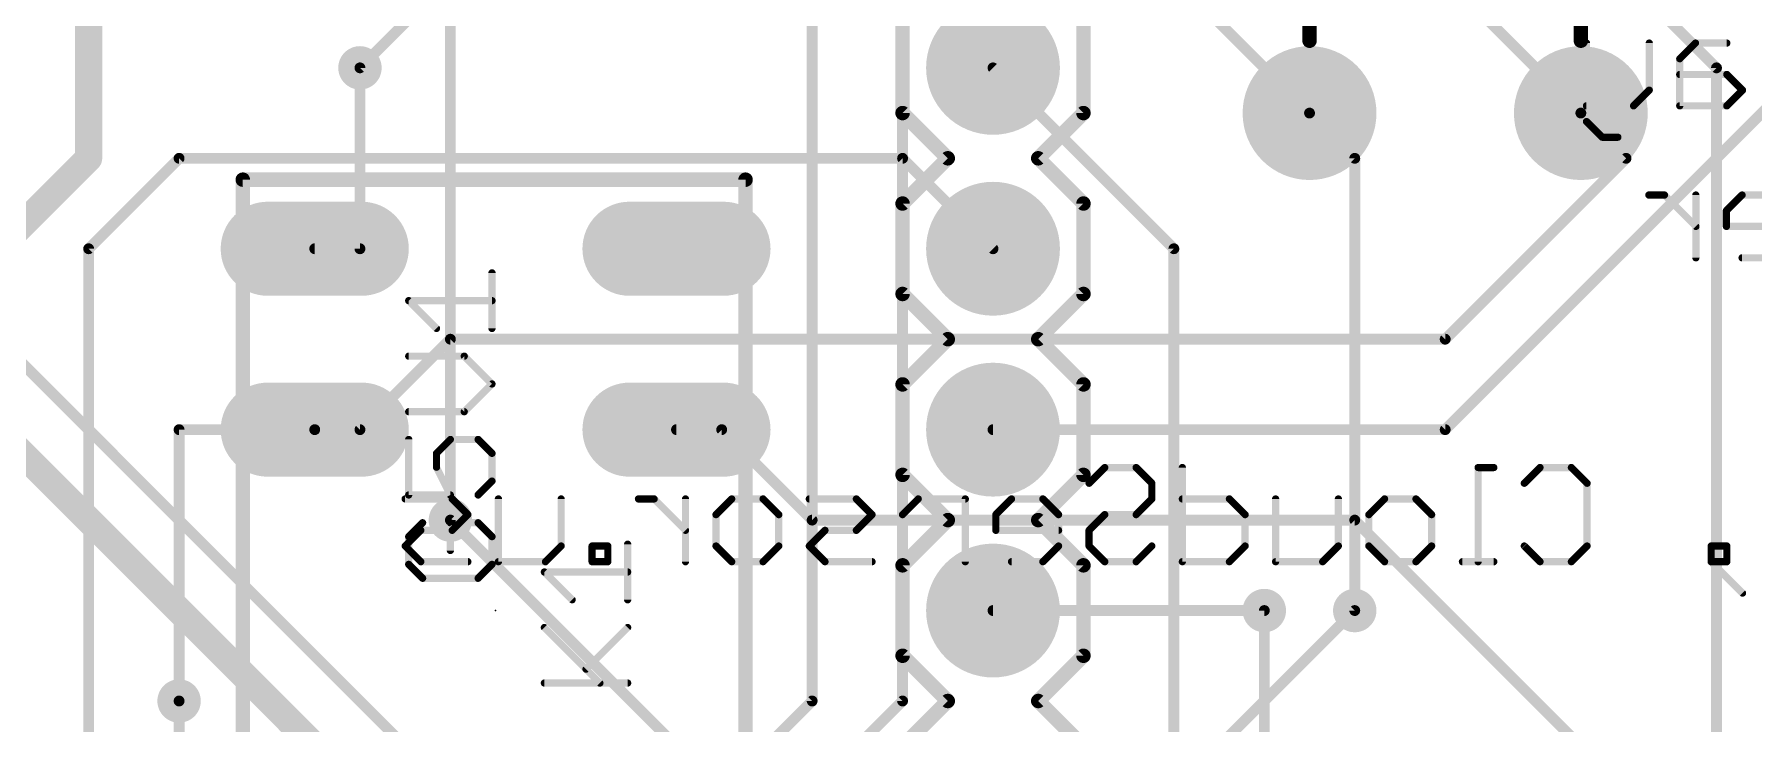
# Model space of a CAD drawing. Extents: x -6 to 117, y 1 to 54.
# Drawn here: x 6.86 to 31, y 25.08 to 34.76 of the extents above; entities that cross this region are included whole.
import ezdxf

# ---------------------------------------------------------------- set-up
doc = ezdxf.new("R2010")
doc.units = 0
for name, color, linetype in [('1', 14, 'CONTINUOUS'), ('16', 174, 'CONTINUOUS'), ('17', 94, 'CONTINUOUS'), ('18', 94, 'CONTINUOUS'), ('21', 251, 'CONTINUOUS'), ('23', 178, 'CONTINUOUS'), ('25', 251, 'CONTINUOUS'), ('26', 251, 'CONTINUOUS'), ('27', 251, 'CONTINUOUS'), ('51', 251, 'CONTINUOUS')]:
    doc.layers.add(name, color=color, linetype=linetype)

# ---------------------------------------------------------------- blocks, each defined once
blk = doc.blocks.new('RECT')
blk.add_solid([(-0.5, -0.5), (0.5, -0.5), (-0.5, 0.5), (0.5, 0.5)])
blk = doc.blocks.new('ROUNDP')
at = {"const_width": 0.5}
blk.add_lwpolyline([(0, -0.25, 1), (0, 0.25, 1), (0, -0.25)], format="xyb", dxfattribs=at)
blk = doc.blocks.new('LONGP100')
at = {"const_width": 1}
blk.add_lwpolyline([(-0.5, 0), (0.5, 0)], dxfattribs=at)
at = {"const_width": 0.5}
for points in [[(-0.5, 0.25, 1), (-0.5, -0.25)], [(0.5, -0.25, 1), (0.5, 0.25)]]:
    blk.add_lwpolyline(points, format="xyb", dxfattribs=at)
blk = doc.blocks.new('ROUNDV')
at = {"const_width": 0.5}
blk.add_lwpolyline([(0, -0.25, 1), (0, 0.25, 1), (0, -0.25)], format="xyb", dxfattribs=at)

msp = doc.modelspace()

# ---------------------------------------------------------------- linework, layer by layer
at = {"layer": '1'}
for points, const_width in [([(12.7, 27.94), (12.7, 40.64)], 0.1524), ([(19.05, 40.64), (19.05, 25.4)], 0.1524), ([(17.78, 25.4), (17.78, 38.1)], 0.1524), ([(30.48, 34.29), (27.94, 36.83)], 0.1524), ([(24.765, 33.655), (22.86, 35.56)], 0.1524), ([(28.575, 33.655), (26.67, 35.56)], 0.1524), ([(11.43, 34.29), (11.43, 31.75)], 0.1524), ([(22.86, 31.75), (20.32, 34.29)], 0.1524), ([(30.48, 19.05), (30.48, 34.29)], 0.1524), ([(25.4, 33.02), (24.765, 33.655)], 0.1524), ([(25.4, 33.02), (25.4, 26.67)], 0.1524), ([(11.43, 31.75), (10.795, 31.75)], 0.1524), ([(22.86, 22.86), (22.86, 31.75)], 0.1524), ([(5.08, 30.48), (12.7, 22.86)], 0.381), ([(13.97, 22.86), (6.35, 30.48)], 0.1524), ([(24.13, 12.7), (24.13, 26.67)], 0.1524), ([(8.89, 25.4), (8.89, 16.51)], 0.1524), ([(16.51, 24.13), (17.78, 25.4)], 0.1524), ([(19.05, 25.4), (17.78, 24.13)], 0.1524)]:
    msp.add_lwpolyline(points, dxfattribs=dict(at, const_width=const_width))
at = {"layer": '1', "const_width": 0.0762}
for points in [[(11.4681, 34.29, 1), (11.3919, 34.29)], [(20.3469, 34.3169, 1), (20.2931, 34.2631)], [(30.5181, 34.29, 1), (30.4419, 34.29)], [(30.4531, 34.2631, 1), (30.5069, 34.3169)], [(24.7919, 33.6819, 1), (24.7381, 33.6281)], [(24.7381, 33.6281, 1), (24.7919, 33.6819)], [(28.5481, 33.6281, 1), (28.6019, 33.6819)], [(25.4381, 33.02, 1), (25.3619, 33.02)], [(25.3731, 32.9931, 1), (25.4269, 33.0469)], [(10.795, 31.7881, 1), (10.795, 31.7119)], [(11.3919, 31.75, 1), (11.4681, 31.75)], [(11.43, 31.7119, 1), (11.43, 31.7881)], [(22.8981, 31.75, 1), (22.8219, 31.75)], [(22.8331, 31.7231, 1), (22.8869, 31.7769)], [(12.6619, 27.94, 1), (12.7381, 27.94)], [(24.1681, 26.67, 1), (24.0919, 26.67)], [(25.3619, 26.67, 1), (25.4381, 26.67)], [(8.9281, 25.4, 1), (8.8519, 25.4)], [(17.7419, 25.4, 1), (17.8181, 25.4)], [(17.8069, 25.3731, 1), (17.7531, 25.4269)], [(19.0119, 25.4, 1), (19.0881, 25.4)], [(19.0769, 25.3731, 1), (19.0231, 25.4269)]]:
    msp.add_lwpolyline(points, format="xyb", dxfattribs=at)
at = {"layer": '16'}
for points, const_width in [([(39.37, 41.91), (26.67, 29.21)], 0.1524), ([(15.24, 38.1), (11.43, 34.29)], 0.1524), ([(7.62, 33.02), (7.62, 35.56)], 0.381), ([(29.21, 33.02), (28.575, 33.655)], 0.1524), ([(6.35, 31.75), (7.62, 33.02)], 0.381), ([(7.62, 31.75), (8.89, 33.02)], 0.1524), ([(8.89, 33.02), (19.05, 33.02)], 0.1524), ([(19.05, 33.02), (20.32, 31.75)], 0.1524), ([(29.21, 33.02), (26.67, 30.48)], 0.1524), ([(7.62, 19.05), (7.62, 31.75)], 0.1524), ([(12.7, 30.48), (11.43, 29.21)], 0.1524), ([(26.67, 30.48), (12.7, 30.48)], 0.1524), ([(8.89, 29.21), (8.89, 25.4)], 0.1524), ([(10.795, 29.21), (8.89, 29.21)], 0.1524), ([(11.43, 29.21), (10.795, 29.21)], 0.1524), ([(16.51, 29.21), (15.875, 29.21)], 0.1524), ([(17.78, 27.94), (16.51, 29.21)], 0.1524), ([(26.67, 29.21), (20.32, 29.21)], 0.1524), ([(19.05, 21.59), (12.7, 27.94)], 0.1524), ([(25.4, 27.94), (17.78, 27.94)], 0.1524), ([(29.21, 24.13), (25.4, 27.94)], 0.1524), ([(24.13, 26.67), (20.32, 26.67)], 0.1524), ([(25.4, 26.67), (21.59, 22.86)], 0.1524)]:
    msp.add_lwpolyline(points, dxfattribs=dict(at, const_width=const_width))
for points, const_width in [([(11.4031, 34.3169, 1), (11.4569, 34.2631)], 0.0762), ([(28.6019, 33.6819, 1), (28.5481, 33.6281)], 0.0762), ([(7.5248, 33.02, 1), (7.7153, 33.02)], 0.1905), ([(7.6874, 32.9526, 1), (7.5526, 33.0874)], 0.1905), ([(8.89, 33.0581, 1), (8.89, 32.9819)], 0.0762), ([(8.9169, 32.9931, 1), (8.8631, 33.0469)], 0.0762), ([(19.0769, 33.0469, 1), (19.0231, 32.9931)], 0.0762), ([(19.05, 32.9819, 1), (19.05, 33.0581)], 0.0762), ([(29.2369, 32.9931, 1), (29.1831, 33.0469)], 0.0762), ([(29.1831, 32.9931, 1), (29.2369, 33.0469)], 0.0762), ([(7.6581, 31.75, 1), (7.5819, 31.75)], 0.0762), ([(7.5931, 31.7769, 1), (7.6469, 31.7231)], 0.0762), ([(20.2931, 31.7231, 1), (20.3469, 31.7769)], 0.0762), ([(12.7, 30.5181, 1), (12.7, 30.4419)], 0.0762), ([(12.7269, 30.4531, 1), (12.6731, 30.5069)], 0.0762), ([(26.6431, 30.5069, 1), (26.6969, 30.4531)], 0.0762), ([(26.67, 30.4419, 1), (26.67, 30.5181)], 0.0762), ([(8.9281, 29.21, 1), (8.8519, 29.21)], 0.0762), ([(8.89, 29.2481, 1), (8.89, 29.1719)], 0.0762), ([(10.795, 29.2481, 1), (10.795, 29.1719)], 0.0762), ([(10.795, 29.1719, 1), (10.795, 29.2481)], 0.0762), ([(11.4031, 29.2369, 1), (11.4569, 29.1831)], 0.0762), ([(11.43, 29.1719, 1), (11.43, 29.2481)], 0.0762), ([(15.875, 29.2481, 1), (15.875, 29.1719)], 0.0762), ([(16.5369, 29.2369, 1), (16.4831, 29.1831)], 0.0762), ([(16.51, 29.1719, 1), (16.51, 29.2481)], 0.0762), ([(20.32, 29.2481, 1), (20.32, 29.1719)], 0.0762), ([(26.6431, 29.2369, 1), (26.6969, 29.1831)], 0.0762), ([(26.67, 29.1719, 1), (26.67, 29.2481)], 0.0762), ([(12.7269, 27.9669, 1), (12.6731, 27.9131)], 0.0762), ([(17.78, 27.9781, 1), (17.78, 27.9019)], 0.0762), ([(25.4269, 27.9669, 1), (25.3731, 27.9131)], 0.0762), ([(25.4, 27.9019, 1), (25.4, 27.9781)], 0.0762), ([(17.7531, 27.9131, 1), (17.8069, 27.9669)], 0.0762), ([(20.32, 26.7081, 1), (20.32, 26.6319)], 0.0762), ([(24.13, 26.6319, 1), (24.13, 26.7081)], 0.0762), ([(25.4269, 26.6431, 1), (25.3731, 26.6969)], 0.0762), ([(8.8519, 25.4, 1), (8.9281, 25.4)], 0.0762)]:
    msp.add_lwpolyline(points, format="xyb", dxfattribs=dict(at, const_width=const_width))
at = {"layer": '21', "const_width": 0.2032}
for points in [[(19.05, 33.655), (19.05, 34.925)], [(21.59, 34.925), (21.59, 33.655)], [(24.765, 34.925), (24.765, 34.671)], [(28.575, 34.925), (28.575, 34.671)], [(19.685, 33.02), (19.05, 33.655)], [(21.59, 33.655), (20.955, 33.02)], [(19.05, 32.385), (19.685, 33.02)], [(20.955, 33.02), (21.59, 32.385)], [(9.785, 32.72), (9.785, 20.62)], [(9.785, 32.72), (16.845, 32.72)], [(16.845, 20.62), (16.845, 32.72)], [(19.05, 31.115), (19.05, 32.385)], [(21.59, 32.385), (21.59, 31.115)], [(19.685, 30.48), (19.05, 31.115)], [(21.59, 31.115), (20.955, 30.48)], [(19.05, 29.845), (19.685, 30.48)], [(20.955, 30.48), (21.59, 29.845)], [(19.05, 28.575), (19.05, 29.845)], [(21.59, 29.845), (21.59, 28.575)], [(19.685, 27.94), (19.05, 28.575)], [(21.59, 28.575), (20.955, 27.94)], [(19.685, 27.94), (19.05, 27.305)], [(21.59, 27.305), (20.955, 27.94)], [(19.05, 26.035), (19.05, 27.305)], [(21.59, 27.305), (21.59, 26.035)], [(19.685, 25.4), (19.05, 26.035)], [(21.59, 26.035), (20.955, 25.4)], [(19.685, 25.4), (19.05, 24.765)], [(21.59, 24.765), (20.955, 25.4)]]:
    msp.add_lwpolyline(points, dxfattribs=at)
at = {"layer": '21', "const_width": 0.1016}
for points in [[(24.7142, 34.671, 1), (24.8158, 34.671)], [(28.5242, 34.671, 1), (28.6258, 34.671)], [(19.0859, 33.6909, 1), (19.0141, 33.6191)], [(18.9992, 33.655, 1), (19.1008, 33.655)], [(21.5392, 33.655, 1), (21.6408, 33.655)], [(21.6259, 33.6191, 1), (21.5541, 33.6909)], [(19.7209, 32.9841, 1), (19.6491, 33.0559)], [(19.6491, 32.9841, 1), (19.7209, 33.0559)], [(20.9909, 33.0559, 1), (20.9191, 32.9841)], [(20.9191, 33.0559, 1), (20.9909, 32.9841)], [(9.8358, 32.72, 1), (9.7342, 32.72)], [(9.785, 32.7708, 1), (9.785, 32.6692)], [(16.8958, 32.72, 1), (16.7942, 32.72)], [(16.845, 32.6692, 1), (16.845, 32.7708)], [(19.1008, 32.385, 1), (18.9992, 32.385)], [(19.0141, 32.4209, 1), (19.0859, 32.3491)], [(21.6408, 32.385, 1), (21.5392, 32.385)], [(21.5541, 32.3491, 1), (21.6259, 32.4209)], [(19.0859, 31.1509, 1), (19.0141, 31.0791)], [(18.9992, 31.115, 1), (19.1008, 31.115)], [(21.5392, 31.115, 1), (21.6408, 31.115)], [(21.6259, 31.0791, 1), (21.5541, 31.1509)], [(19.7209, 30.4441, 1), (19.6491, 30.5159)], [(19.6491, 30.4441, 1), (19.7209, 30.5159)], [(20.9909, 30.5159, 1), (20.9191, 30.4441)], [(20.9191, 30.5159, 1), (20.9909, 30.4441)], [(19.1008, 29.845, 1), (18.9992, 29.845)], [(21.6408, 29.845, 1), (21.5392, 29.845)], [(19.0141, 29.8809, 1), (19.0859, 29.8091)], [(21.5541, 29.8091, 1), (21.6259, 29.8809)], [(19.0859, 28.6109, 1), (19.0141, 28.5391)], [(18.9992, 28.575, 1), (19.1008, 28.575)], [(21.5392, 28.575, 1), (21.6408, 28.575)], [(21.6259, 28.5391, 1), (21.5541, 28.6109)], [(19.7209, 27.9041, 1), (19.6491, 27.9759)], [(19.6491, 27.9041, 1), (19.7209, 27.9759)], [(20.9909, 27.9759, 1), (20.9191, 27.9041)], [(20.9191, 27.9759, 1), (20.9909, 27.9041)], [(19.1008, 27.305, 1), (18.9992, 27.305)], [(19.0141, 27.3409, 1), (19.0859, 27.2691)], [(21.6408, 27.305, 1), (21.5392, 27.305)], [(21.5541, 27.2691, 1), (21.6259, 27.3409)], [(19.0859, 26.0709, 1), (19.0141, 25.9991)], [(18.9992, 26.035, 1), (19.1008, 26.035)], [(21.5392, 26.035, 1), (21.6408, 26.035)], [(21.6259, 25.9991, 1), (21.5541, 26.0709)], [(19.7209, 25.3641, 1), (19.6491, 25.4359)], [(19.6491, 25.3641, 1), (19.7209, 25.4359)], [(20.9909, 25.4359, 1), (20.9191, 25.3641)], [(20.9191, 25.4359, 1), (20.9909, 25.3641)]]:
    msp.add_lwpolyline(points, format="xyb", dxfattribs=at)
at = {"layer": '23'}
msp.add_point((13.335, 26.67), dxfattribs=at)
at = {"layer": '25', "const_width": 0.1016}
for points in [[(15.1892, 26.8214), (15.1892, 27.601)], [(14.4096, 26.8214), (14.0198, 27.2112)], [(14.0198, 27.2112), (15.1892, 27.2112)], [(14.7994, 25.652), (14.0198, 26.4316)], [(14.6045, 25.8469), (15.1892, 26.4316)], [(14.0198, 25.652), (15.1892, 25.652)]]:
    msp.add_lwpolyline(points, dxfattribs=at)
at = {"layer": '25', "const_width": 0.0508}
for points in [[(15.2146, 27.601, 1), (15.1638, 27.601)], [(14.0378, 27.2292, 1), (14.0018, 27.1932)], [(14.0198, 27.2366, 1), (14.0198, 27.1858)], [(15.1892, 27.1858, 1), (15.1892, 27.2366)], [(14.3916, 26.8034, 1), (14.4276, 26.8394)], [(15.1638, 26.8214, 1), (15.2146, 26.8214)], [(14.0378, 26.4496, 1), (14.0018, 26.4136)], [(15.2072, 26.4136, 1), (15.1712, 26.4496)], [(14.5865, 25.8649, 1), (14.6225, 25.8289)], [(14.0198, 25.6774, 1), (14.0198, 25.6266)], [(14.7814, 25.634, 1), (14.8174, 25.67)], [(15.1892, 25.6266, 1), (15.1892, 25.6774)]]:
    msp.add_lwpolyline(points, format="xyb", dxfattribs=at)
at = {"layer": '26', "const_width": 0.1016}
for points in [[(28.6543, 34.6379), (28.6543, 33.5363)], [(29.5356, 34.6379), (29.5356, 33.9769)], [(30.1844, 34.6379), (29.964, 34.4176)], [(30.625, 34.6379), (30.1844, 34.6379)], [(29.964, 34.4176), (29.964, 33.7566)], [(30.625, 34.1972), (29.964, 34.1972)], [(30.8453, 33.9769), (30.625, 34.1972)], [(29.3153, 33.7566), (28.6543, 33.7566)], [(29.5356, 33.9769), (29.3153, 33.7566)], [(29.964, 33.7566), (30.625, 33.7566)], [(30.625, 33.7566), (30.8453, 33.9769)], [(28.6543, 33.5363), (28.8746, 33.316)], [(28.8746, 33.316), (29.0949, 33.316)], [(29.7498, 32.5043), (29.5295, 32.5043)], [(30.1905, 32.0636), (29.7498, 32.5043)], [(30.1905, 31.623), (30.1905, 32.5043)], [(30.8392, 32.5043), (30.6189, 32.284)], [(31.2799, 32.5043), (30.8392, 32.5043)], [(30.6189, 32.284), (30.6189, 32.0636)], [(30.6189, 32.0636), (31.5002, 32.0636)], [(30.8392, 31.623), (31.2799, 31.623)], [(21.6691, 28.4574), (21.8894, 28.6777)], [(21.8894, 28.6777), (22.3301, 28.6777)], [(22.3301, 28.6777), (22.5504, 28.4574)], [(22.5504, 28.4574), (22.5504, 28.2371)], [(22.9788, 28.6777), (22.9788, 27.3558)], [(27.3527, 28.6777), (27.1324, 28.6777)], [(27.1324, 28.6777), (27.1324, 27.3558)], [(27.7812, 28.4574), (28.0015, 28.6777)], [(28.0015, 28.6777), (28.4421, 28.6777)], [(28.4421, 28.6777), (28.6624, 28.4574)], [(28.6624, 28.4574), (28.6624, 27.5761)], [(12.7254, 28.2371), (12.0645, 28.2371)], [(12.9457, 28.0168), (12.7254, 28.2371)], [(13.3742, 27.3558), (13.3742, 28.2371)], [(14.2555, 28.2371), (14.2555, 27.5761)], [(15.5611, 28.2371), (15.3408, 28.2371)], [(16.0018, 27.7964), (15.5611, 28.2371)], [(16.0018, 27.3558), (16.0018, 28.2371)], [(16.4302, 28.0168), (16.6505, 28.2371)], [(16.6505, 28.2371), (17.0912, 28.2371)], [(17.0912, 28.2371), (17.3115, 28.0168)], [(18.4009, 28.2371), (17.7399, 28.2371)], [(18.6212, 28.0168), (18.4009, 28.2371)], [(19.27, 28.2371), (19.0497, 28.0168)], [(19.9309, 28.2371), (19.27, 28.2371)], [(19.9309, 27.3558), (19.9309, 28.2371)], [(20.5797, 28.2371), (20.3594, 28.0168)], [(21.0203, 28.2371), (20.5797, 28.2371)], [(21.2407, 28.0168), (21.0203, 28.2371)], [(22.5504, 28.2371), (22.3301, 28.0168)], [(23.6398, 28.2371), (22.9788, 28.2371)], [(23.8601, 28.0168), (23.6398, 28.2371)], [(24.2886, 27.3558), (24.2886, 28.2371)], [(25.1698, 28.2371), (25.1698, 27.5761)], [(25.5983, 28.0168), (25.8186, 28.2371)], [(25.8186, 28.2371), (26.2592, 28.2371)], [(26.2592, 28.2371), (26.4796, 28.0168)], [(12.7254, 27.7964), (12.9457, 28.0168)], [(16.4302, 27.5761), (16.4302, 28.0168)], [(17.3115, 28.0168), (17.3115, 27.5761)], [(18.4009, 27.7964), (18.6212, 28.0168)], [(19.0497, 28.0168), (19.0497, 27.3558)], [(20.3594, 28.0168), (20.3594, 27.7964)], [(21.2407, 27.5761), (21.2407, 28.0168)], [(21.8894, 28.0168), (21.6691, 27.7964)], [(22.3301, 28.0168), (21.8894, 28.0168)], [(23.8601, 27.5761), (23.8601, 28.0168)], [(25.5983, 27.5761), (25.5983, 28.0168)], [(26.4796, 28.0168), (26.4796, 27.5761)], [(12.0645, 27.5761), (12.2848, 27.7964)], [(12.2848, 27.7964), (12.7254, 27.7964)], [(17.7399, 27.5761), (17.9603, 27.7964)], [(17.9603, 27.7964), (18.4009, 27.7964)], [(20.3594, 27.7964), (21.2407, 27.7964)], [(21.6691, 27.7964), (21.6691, 27.5761)], [(12.2848, 27.3558), (12.0645, 27.5761)], [(14.2555, 27.5761), (14.0351, 27.3558)], [(14.9103, 27.5761), (14.69, 27.5761)], [(14.69, 27.5761), (14.69, 27.3558)], [(14.9103, 27.3558), (14.9103, 27.5761)], [(16.6505, 27.3558), (16.4302, 27.5761)], [(17.3115, 27.5761), (17.0912, 27.3558)], [(17.9603, 27.3558), (17.7399, 27.5761)], [(21.0203, 27.3558), (21.2407, 27.5761)], [(21.6691, 27.5761), (21.8894, 27.3558)], [(22.3301, 27.3558), (22.5504, 27.5761)], [(23.6398, 27.3558), (23.8601, 27.5761)], [(25.1698, 27.5761), (24.9495, 27.3558)], [(25.8186, 27.3558), (25.5983, 27.5761)], [(26.4796, 27.5761), (26.2592, 27.3558)], [(28.0015, 27.3558), (27.7812, 27.5761)], [(28.6624, 27.5761), (28.4421, 27.3558)], [(30.4047, 27.3558), (30.4047, 27.5761)], [(30.4047, 27.5761), (30.625, 27.5761)], [(30.625, 27.5761), (30.625, 27.3558)], [(12.9457, 27.3558), (12.2848, 27.3558)], [(14.0351, 27.3558), (13.3742, 27.3558)], [(14.69, 27.3558), (14.9103, 27.3558)], [(17.0912, 27.3558), (16.6505, 27.3558)], [(18.6212, 27.3558), (17.9603, 27.3558)], [(20.5797, 27.3558), (21.0203, 27.3558)], [(21.8894, 27.3558), (22.3301, 27.3558)], [(22.9788, 27.3558), (23.6398, 27.3558)], [(24.9495, 27.3558), (24.2886, 27.3558)], [(26.2592, 27.3558), (25.8186, 27.3558)], [(27.3527, 27.3558), (26.9121, 27.3558)], [(28.4421, 27.3558), (28.0015, 27.3558)], [(30.8453, 26.9152), (30.4047, 27.3558)], [(30.625, 27.3558), (30.4047, 27.3558)]]:
    msp.add_lwpolyline(points, dxfattribs=at)
at = {"layer": '26', "const_width": 0.0508}
for points in [[(28.6797, 34.6379, 1), (28.6289, 34.6379)], [(29.561, 34.6379, 1), (29.5102, 34.6379)], [(30.1844, 34.6633, 1), (30.1844, 34.6125)], [(30.2023, 34.6199, 1), (30.1664, 34.6558)], [(30.625, 34.6125, 1), (30.625, 34.6633)], [(29.9894, 34.4176, 1), (29.9386, 34.4176)], [(29.9461, 34.4355, 1), (29.982, 34.3996)], [(29.964, 34.2226, 1), (29.964, 34.1718)], [(30.643, 34.2152, 1), (30.607, 34.1793)], [(30.625, 34.1718, 1), (30.625, 34.2226)], [(28.6543, 33.782, 1), (28.6543, 33.7312)], [(29.3153, 33.7312, 1), (29.3153, 33.782)], [(29.5102, 33.9769, 1), (29.561, 33.9769)], [(29.5535, 33.959, 1), (29.5176, 33.9949)], [(29.964, 33.782, 1), (29.964, 33.7312)], [(30.625, 33.7312, 1), (30.625, 33.782)], [(30.8633, 33.959, 1), (30.8274, 33.9949)], [(30.8274, 33.959, 1), (30.8633, 33.9949)], [(28.6723, 33.5542, 1), (28.6363, 33.5183)], [(28.6289, 33.5363, 1), (28.6797, 33.5363)], [(29.2973, 33.7746, 1), (29.3332, 33.7386)], [(29.9386, 33.7566, 1), (29.9894, 33.7566)], [(30.607, 33.7746, 1), (30.643, 33.7386)], [(28.8746, 33.3414, 1), (28.8746, 33.2906)], [(28.8567, 33.298, 1), (28.8926, 33.3339)], [(29.0949, 33.2906, 1), (29.0949, 33.3414)], [(29.5295, 32.5297, 1), (29.5295, 32.4789)], [(29.7678, 32.5222, 1), (29.7318, 32.4863)], [(29.7498, 32.4789, 1), (29.7498, 32.5297)], [(30.2159, 32.5043, 1), (30.1651, 32.5043)], [(30.8392, 32.5297, 1), (30.8392, 32.4789)], [(30.8572, 32.4863, 1), (30.8213, 32.5222)], [(30.6443, 32.284, 1), (30.5935, 32.284)], [(30.6009, 32.3019, 1), (30.6369, 32.266)], [(30.6189, 32.089, 1), (30.6189, 32.0382)], [(30.1725, 32.0457, 1), (30.2084, 32.0816)], [(30.5935, 32.0636, 1), (30.6443, 32.0636)], [(30.1651, 31.623, 1), (30.2159, 31.623)], [(30.8392, 31.6484, 1), (30.8392, 31.5976)], [(21.6511, 28.4754, 1), (21.6871, 28.4394)], [(21.8894, 28.7031, 1), (21.8894, 28.6523)], [(21.9074, 28.6598, 1), (21.8715, 28.6957)], [(22.348, 28.6957, 1), (22.3121, 28.6598)], [(22.3301, 28.6523, 1), (22.3301, 28.7031)], [(22.5758, 28.4574, 1), (22.525, 28.4574)], [(22.5324, 28.4394, 1), (22.5683, 28.4754)], [(23.0042, 28.6777, 1), (22.9534, 28.6777)], [(27.1324, 28.7031, 1), (27.1324, 28.6523)], [(27.1578, 28.6777, 1), (27.107, 28.6777)], [(27.3527, 28.6523, 1), (27.3527, 28.7031)], [(27.7632, 28.4754, 1), (27.7991, 28.4394)], [(28.0015, 28.7031, 1), (28.0015, 28.6523)], [(28.0194, 28.6598, 1), (27.9835, 28.6957)], [(28.4601, 28.6957, 1), (28.4242, 28.6598)], [(28.4421, 28.6523, 1), (28.4421, 28.7031)], [(28.6878, 28.4574, 1), (28.637, 28.4574)], [(28.6445, 28.4394, 1), (28.6804, 28.4754)], [(12.0645, 28.2625, 1), (12.0645, 28.2117)], [(12.7434, 28.255, 1), (12.7075, 28.2191)], [(12.7254, 28.2117, 1), (12.7254, 28.2625)], [(13.3996, 28.2371, 1), (13.3488, 28.2371)], [(14.2809, 28.2371, 1), (14.2301, 28.2371)], [(15.3408, 28.2625, 1), (15.3408, 28.2117)], [(15.5791, 28.255, 1), (15.5432, 28.2191)], [(15.5611, 28.2117, 1), (15.5611, 28.2625)], [(16.0272, 28.2371, 1), (15.9764, 28.2371)], [(16.6505, 28.2625, 1), (16.6505, 28.2117)], [(16.6685, 28.2191, 1), (16.6326, 28.255)], [(17.1091, 28.255, 1), (17.0732, 28.2191)], [(17.0912, 28.2117, 1), (17.0912, 28.2625)], [(17.7399, 28.2625, 1), (17.7399, 28.2117)], [(18.4189, 28.255, 1), (18.3829, 28.2191)], [(18.4009, 28.2117, 1), (18.4009, 28.2625)], [(19.27, 28.2625, 1), (19.27, 28.2117)], [(19.2879, 28.2191, 1), (19.252, 28.255)], [(19.9563, 28.2371, 1), (19.9055, 28.2371)], [(19.9309, 28.2117, 1), (19.9309, 28.2625)], [(20.5797, 28.2625, 1), (20.5797, 28.2117)], [(20.5977, 28.2191, 1), (20.5617, 28.255)], [(21.0383, 28.255, 1), (21.0024, 28.2191)], [(21.0203, 28.2117, 1), (21.0203, 28.2625)], [(22.525, 28.2371, 1), (22.5758, 28.2371)], [(22.5683, 28.2191, 1), (22.5324, 28.255)], [(22.9788, 28.2625, 1), (22.9788, 28.2117)], [(23.6578, 28.255, 1), (23.6218, 28.2191)], [(23.6398, 28.2117, 1), (23.6398, 28.2625)], [(24.314, 28.2371, 1), (24.2632, 28.2371)], [(25.1952, 28.2371, 1), (25.1444, 28.2371)], [(25.8186, 28.2625, 1), (25.8186, 28.2117)], [(25.8366, 28.2191, 1), (25.8006, 28.255)], [(26.2772, 28.255, 1), (26.2413, 28.2191)], [(26.2592, 28.2117, 1), (26.2592, 28.2625)], [(12.9637, 27.9988, 1), (12.9278, 28.0347)], [(12.9278, 27.9988, 1), (12.9637, 28.0347)], [(16.4556, 28.0168, 1), (16.4048, 28.0168)], [(16.4122, 28.0347, 1), (16.4482, 27.9988)], [(17.3369, 28.0168, 1), (17.2861, 28.0168)], [(17.2935, 27.9988, 1), (17.3294, 28.0347)], [(18.6392, 27.9988, 1), (18.6033, 28.0347)], [(18.6033, 27.9988, 1), (18.6392, 28.0347)], [(19.0751, 28.0168, 1), (19.0243, 28.0168)], [(19.0317, 28.0347, 1), (19.0676, 27.9988)], [(20.3848, 28.0168, 1), (20.334, 28.0168)], [(20.3414, 28.0347, 1), (20.3773, 27.9988)], [(21.2661, 28.0168, 1), (21.2153, 28.0168)], [(21.2227, 27.9988, 1), (21.2586, 28.0347)], [(21.8894, 28.0422, 1), (21.8894, 27.9914)], [(21.9074, 27.9988, 1), (21.8715, 28.0347)], [(22.3121, 28.0347, 1), (22.348, 27.9988)], [(22.3301, 27.9914, 1), (22.3301, 28.0422)], [(23.8855, 28.0168, 1), (23.8347, 28.0168)], [(23.8422, 27.9988, 1), (23.8781, 28.0347)], [(25.6237, 28.0168, 1), (25.5729, 28.0168)], [(25.5803, 28.0347, 1), (25.6162, 27.9988)], [(26.505, 28.0168, 1), (26.4542, 28.0168)], [(26.4616, 27.9988, 1), (26.4975, 28.0347)], [(12.2848, 27.8218, 1), (12.2848, 27.771)], [(12.3027, 27.7785, 1), (12.2668, 27.8144)], [(12.7075, 27.8144, 1), (12.7434, 27.7785)], [(12.7254, 27.771, 1), (12.7254, 27.8218)], [(15.9838, 27.7785, 1), (16.0197, 27.8144)], [(17.9603, 27.8218, 1), (17.9603, 27.771)], [(17.9782, 27.7785, 1), (17.9423, 27.8144)], [(18.3829, 27.8144, 1), (18.4189, 27.7785)], [(18.4009, 27.771, 1), (18.4009, 27.8218)], [(20.3594, 27.8218, 1), (20.3594, 27.771)], [(20.334, 27.7964, 1), (20.3848, 27.7964)], [(21.2407, 27.771, 1), (21.2407, 27.8218)], [(21.6945, 27.7964, 1), (21.6437, 27.7964)], [(21.6511, 27.8144, 1), (21.6871, 27.7785)], [(12.0824, 27.5941, 1), (12.0465, 27.5582)], [(12.0465, 27.5941, 1), (12.0824, 27.5582)], [(14.2301, 27.5761, 1), (14.2809, 27.5761)], [(14.2734, 27.5582, 1), (14.2375, 27.5941)], [(14.69, 27.6015, 1), (14.69, 27.5507)], [(14.7154, 27.5761, 1), (14.6646, 27.5761)], [(14.9357, 27.5761, 1), (14.8849, 27.5761)], [(14.9103, 27.5507, 1), (14.9103, 27.6015)], [(16.4482, 27.5941, 1), (16.4122, 27.5582)], [(16.4048, 27.5761, 1), (16.4556, 27.5761)], [(17.2861, 27.5761, 1), (17.3369, 27.5761)], [(17.3294, 27.5582, 1), (17.2935, 27.5941)], [(17.7579, 27.5941, 1), (17.722, 27.5582)], [(17.722, 27.5941, 1), (17.7579, 27.5582)], [(21.2153, 27.5761, 1), (21.2661, 27.5761)], [(21.2586, 27.5582, 1), (21.2227, 27.5941)], [(21.6871, 27.5941, 1), (21.6511, 27.5582)], [(21.6437, 27.5761, 1), (21.6945, 27.5761)], [(22.5683, 27.5582, 1), (22.5324, 27.5941)], [(23.8347, 27.5761, 1), (23.8855, 27.5761)], [(23.8781, 27.5582, 1), (23.8422, 27.5941)], [(25.1444, 27.5761, 1), (25.1952, 27.5761)], [(25.1878, 27.5582, 1), (25.1519, 27.5941)], [(25.6162, 27.5941, 1), (25.5803, 27.5582)], [(25.5729, 27.5761, 1), (25.6237, 27.5761)], [(26.4542, 27.5761, 1), (26.505, 27.5761)], [(26.4975, 27.5582, 1), (26.4616, 27.5941)], [(27.7991, 27.5941, 1), (27.7632, 27.5582)], [(28.637, 27.5761, 1), (28.6878, 27.5761)], [(28.6804, 27.5582, 1), (28.6445, 27.5941)], [(30.4301, 27.5761, 1), (30.3793, 27.5761)], [(30.4047, 27.6015, 1), (30.4047, 27.5507)], [(30.6504, 27.5761, 1), (30.5996, 27.5761)], [(30.625, 27.5507, 1), (30.625, 27.6015)], [(12.2848, 27.3812, 1), (12.2848, 27.3304)], [(12.2668, 27.3378, 1), (12.3027, 27.3738)], [(12.9457, 27.3304, 1), (12.9457, 27.3812)], [(13.3742, 27.3812, 1), (13.3742, 27.3304)], [(13.3488, 27.3558, 1), (13.3996, 27.3558)], [(14.0172, 27.3738, 1), (14.0531, 27.3378)], [(14.0351, 27.3304, 1), (14.0351, 27.3812)], [(14.69, 27.3812, 1), (14.69, 27.3304)], [(14.6646, 27.3558, 1), (14.7154, 27.3558)], [(14.8849, 27.3558, 1), (14.9357, 27.3558)], [(14.9103, 27.3304, 1), (14.9103, 27.3812)], [(15.9764, 27.3558, 1), (16.0272, 27.3558)], [(16.6505, 27.3812, 1), (16.6505, 27.3304)], [(16.6326, 27.3378, 1), (16.6685, 27.3738)], [(17.0732, 27.3738, 1), (17.1091, 27.3378)], [(17.0912, 27.3304, 1), (17.0912, 27.3812)], [(17.9603, 27.3812, 1), (17.9603, 27.3304)], [(17.9423, 27.3378, 1), (17.9782, 27.3738)], [(18.6212, 27.3304, 1), (18.6212, 27.3812)], [(19.0243, 27.3558, 1), (19.0751, 27.3558)], [(19.9055, 27.3558, 1), (19.9563, 27.3558)], [(20.5797, 27.3812, 1), (20.5797, 27.3304)], [(21.0024, 27.3738, 1), (21.0383, 27.3378)], [(21.0203, 27.3304, 1), (21.0203, 27.3812)], [(21.8894, 27.3812, 1), (21.8894, 27.3304)], [(21.8715, 27.3378, 1), (21.9074, 27.3738)], [(22.3121, 27.3738, 1), (22.348, 27.3378)], [(22.3301, 27.3304, 1), (22.3301, 27.3812)], [(22.9788, 27.3812, 1), (22.9788, 27.3304)], [(22.9534, 27.3558, 1), (23.0042, 27.3558)], [(23.6218, 27.3738, 1), (23.6578, 27.3378)], [(23.6398, 27.3304, 1), (23.6398, 27.3812)], [(24.2886, 27.3812, 1), (24.2886, 27.3304)], [(24.2632, 27.3558, 1), (24.314, 27.3558)], [(24.9316, 27.3738, 1), (24.9675, 27.3378)], [(24.9495, 27.3304, 1), (24.9495, 27.3812)], [(25.8186, 27.3812, 1), (25.8186, 27.3304)], [(25.8006, 27.3378, 1), (25.8366, 27.3738)], [(26.2413, 27.3738, 1), (26.2772, 27.3378)], [(26.2592, 27.3304, 1), (26.2592, 27.3812)], [(26.9121, 27.3812, 1), (26.9121, 27.3304)], [(27.107, 27.3558, 1), (27.1578, 27.3558)], [(27.3527, 27.3304, 1), (27.3527, 27.3812)], [(28.0015, 27.3812, 1), (28.0015, 27.3304)], [(27.9835, 27.3378, 1), (28.0194, 27.3738)], [(28.4242, 27.3738, 1), (28.4601, 27.3378)], [(28.4421, 27.3304, 1), (28.4421, 27.3812)], [(30.4226, 27.3738, 1), (30.3867, 27.3378)], [(30.4047, 27.3812, 1), (30.4047, 27.3304)], [(30.3793, 27.3558, 1), (30.4301, 27.3558)], [(30.5996, 27.3558, 1), (30.6504, 27.3558)], [(30.625, 27.3304, 1), (30.625, 27.3812)], [(30.8274, 26.8972, 1), (30.8633, 26.9331)]]:
    msp.add_lwpolyline(points, format="xyb", dxfattribs=at)
at = {"layer": '27', "const_width": 0.1016}
for points in [[(13.2842, 30.6314), (13.2842, 31.411)], [(12.5046, 30.6314), (12.1148, 31.0212)], [(12.1148, 31.0212), (13.2842, 31.0212)], [(12.8944, 30.2416), (12.1148, 30.2416)], [(13.2842, 29.8518), (12.8944, 30.2416)], [(12.8944, 29.462), (13.2842, 29.8518)], [(12.1148, 29.462), (12.8944, 29.462)], [(12.1148, 29.0722), (12.1148, 28.2926)], [(12.5046, 28.8773), (12.6995, 29.0722)], [(12.6995, 29.0722), (13.0893, 29.0722)], [(13.0893, 29.0722), (13.2842, 28.8773)], [(12.5046, 28.6824), (12.5046, 28.8773)], [(12.6995, 28.2926), (12.5046, 28.6824)], [(13.2842, 28.8773), (13.2842, 28.4875)], [(13.2842, 28.4875), (13.0893, 28.2926)], [(12.1148, 28.2926), (12.6995, 28.2926)], [(12.3097, 27.9028), (12.1148, 27.7079)], [(13.0893, 27.9028), (12.6995, 27.9028)], [(12.6995, 27.9028), (12.6995, 27.513)], [(13.2842, 27.7079), (13.0893, 27.9028)], [(12.1148, 27.7079), (12.1148, 27.3181)], [(13.2842, 27.3181), (13.2842, 27.7079)], [(12.1148, 27.3181), (12.3097, 27.1232)], [(13.0893, 27.1232), (13.2842, 27.3181)], [(12.3097, 27.1232), (13.0893, 27.1232)]]:
    msp.add_lwpolyline(points, dxfattribs=at)
at = {"layer": '27', "const_width": 0.0508}
for points in [[(13.3096, 31.411, 1), (13.2588, 31.411)], [(12.1328, 31.0392, 1), (12.0968, 31.0032)], [(12.1148, 31.0466, 1), (12.1148, 30.9958)], [(13.2842, 30.9958, 1), (13.2842, 31.0466)], [(12.4866, 30.6134, 1), (12.5226, 30.6494)], [(13.2588, 30.6314, 1), (13.3096, 30.6314)], [(12.1148, 30.267, 1), (12.1148, 30.2162)], [(12.9124, 30.2596, 1), (12.8764, 30.2236)], [(12.8944, 30.2162, 1), (12.8944, 30.267)], [(13.3022, 29.8338, 1), (13.2662, 29.8698)], [(13.2662, 29.8338, 1), (13.3022, 29.8698)], [(12.1148, 29.4874, 1), (12.1148, 29.4366)], [(12.8764, 29.48, 1), (12.9124, 29.444)], [(12.8944, 29.4366, 1), (12.8944, 29.4874)], [(12.1402, 29.0722, 1), (12.0894, 29.0722)], [(12.6995, 29.0976, 1), (12.6995, 29.0468)], [(12.7175, 29.0542, 1), (12.6815, 29.0902)], [(13.1073, 29.0902, 1), (13.0713, 29.0542)], [(13.0893, 29.0468, 1), (13.0893, 29.0976)], [(12.4866, 28.8953, 1), (12.5226, 28.8593)], [(12.53, 28.8773, 1), (12.4792, 28.8773)], [(12.5273, 28.6938, 1), (12.4819, 28.671)], [(13.3096, 28.8773, 1), (13.2588, 28.8773)], [(13.2662, 28.8593, 1), (13.3022, 28.8953)], [(12.4792, 28.6824, 1), (12.53, 28.6824)], [(13.2588, 28.4875, 1), (13.3096, 28.4875)], [(13.3022, 28.4695, 1), (13.2662, 28.5055)], [(12.1148, 28.318, 1), (12.1148, 28.2672)], [(12.0894, 28.2926, 1), (12.1402, 28.2926)], [(12.6768, 28.2812, 1), (12.7222, 28.304)], [(12.6995, 28.2672, 1), (12.6995, 28.318)], [(13.0713, 28.3106, 1), (13.1073, 28.2746)], [(12.3277, 27.8848, 1), (12.2917, 27.9208)], [(12.6995, 27.9282, 1), (12.6995, 27.8774)], [(12.7249, 27.9028, 1), (12.6741, 27.9028)], [(13.1073, 27.9208, 1), (13.0713, 27.8848)], [(13.0893, 27.8774, 1), (13.0893, 27.9282)], [(12.0968, 27.7259, 1), (12.1328, 27.6899)], [(12.1402, 27.7079, 1), (12.0894, 27.7079)], [(12.6741, 27.513, 1), (12.7249, 27.513)], [(13.3096, 27.7079, 1), (13.2588, 27.7079)], [(13.2662, 27.6899, 1), (13.3022, 27.7259)], [(12.1328, 27.3361, 1), (12.0968, 27.3001)], [(12.0894, 27.3181, 1), (12.1402, 27.3181)], [(13.2588, 27.3181, 1), (13.3096, 27.3181)], [(13.3022, 27.3001, 1), (13.2662, 27.3361)], [(12.3097, 27.1486, 1), (12.3097, 27.0978)], [(12.2917, 27.1052, 1), (12.3277, 27.1412)], [(13.0713, 27.1412, 1), (13.1073, 27.1052)], [(13.0893, 27.0978, 1), (13.0893, 27.1486)]]:
    msp.add_lwpolyline(points, format="xyb", dxfattribs=at)

# ---------------------------------------------------------------- block references
at = {"layer": '17'}
for name, p, xscale, yscale in [('ROUNDP', (20.32, 34.29), 1.8796, 1.8796), ('ROUNDP', (20.32, 34.29), 1.8796, 1.8796), ('ROUNDP', (20.32, 31.75), 1.8796, 1.8796), ('ROUNDP', (20.32, 31.75), 1.8796, 1.8796), ('LONGP100', (10.795, 31.75), 1.3208, 1.3208), ('LONGP100', (10.795, 31.75), 1.3208, 1.3208), ('LONGP100', (15.875, 31.75), 1.3208, 1.3208), ('LONGP100', (15.875, 31.75), 1.3208, 1.3208), ('ROUNDP', (20.32, 29.21), 1.8796, 1.8796), ('ROUNDP', (20.32, 29.21), 1.8796, 1.8796), ('LONGP100', (10.795, 29.21), 1.3208, 1.3208), ('LONGP100', (10.795, 29.21), 1.3208, 1.3208), ('LONGP100', (15.875, 29.21), 1.3208, 1.3208), ('LONGP100', (15.875, 29.21), 1.3208, 1.3208), ('ROUNDP', (20.32, 26.67), 1.8796, 1.8796), ('ROUNDP', (20.32, 26.67), 1.8796, 1.8796)]:
    msp.add_blockref(name, p, dxfattribs=dict(at, xscale=xscale, yscale=yscale))
at = {"layer": '17', "xscale": 1.8796, "yscale": 1.8796}
for p, rotation in [((24.765, 33.655), 270), ((24.765, 33.655), 270), ((28.575, 33.655), 90), ((28.575, 33.655), 90)]:
    msp.add_blockref('ROUNDP', p, dxfattribs=dict(at, rotation=rotation))
at = {"layer": '18', "xscale": 0.6096, "yscale": 0.6096}
for p in [(11.43, 34.29), (11.43, 34.29), (12.7, 27.94), (12.7, 27.94), (24.13, 26.67), (24.13, 26.67), (25.4, 26.67), (25.4, 26.67), (8.89, 25.4), (8.89, 25.4)]:
    msp.add_blockref('ROUNDV', p, dxfattribs=at)
at = {"layer": '51', "xscale": 0.508, "yscale": 0.508, "rotation": 270}
for p in [(20.32, 34.29), (20.32, 31.75), (20.32, 29.21), (20.32, 26.67)]:
    msp.add_blockref('RECT', p, dxfattribs=at)

doc.saveas('drawing.dxf')
